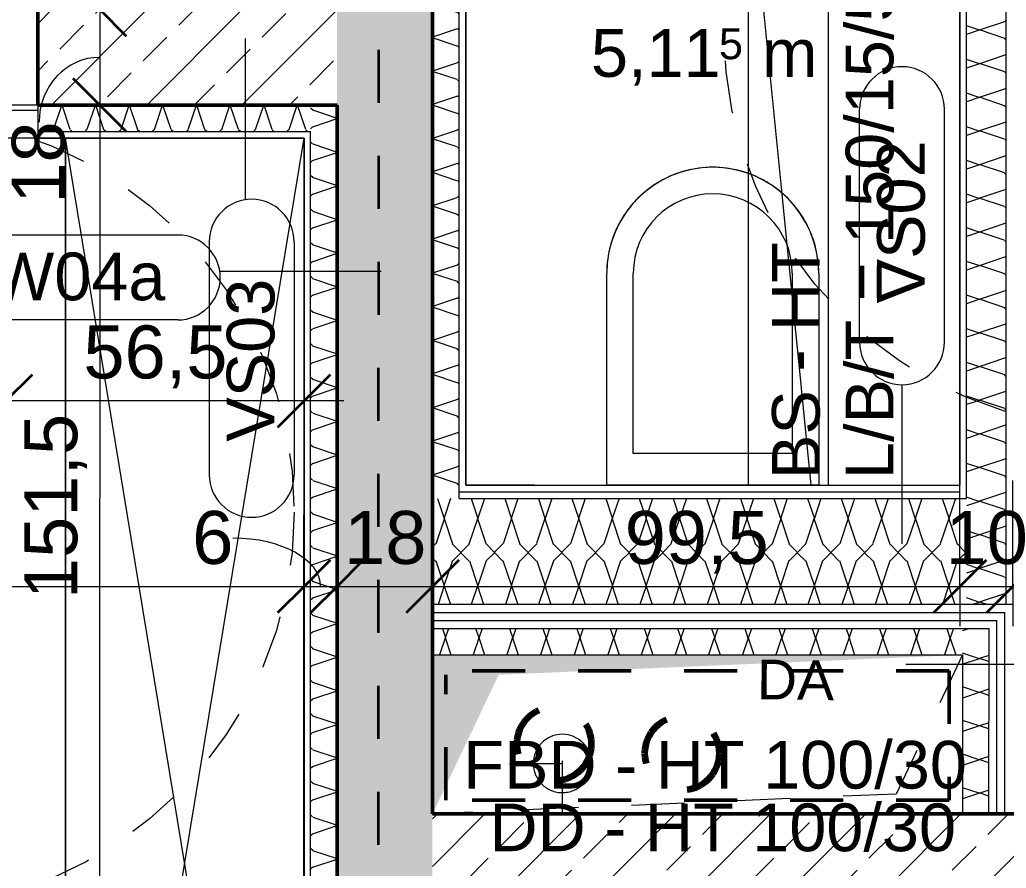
# Model space of a CAD drawing. Header units: metres. Extents: x -67.4 to -27.2, y 43.9 to 89.6.
# Drawn here: x -45.808 to -43.946, y 55.726 to 57.327 of the extents above; entities that cross this region are included whole.
import ezdxf

# ---------------------------------------------------------------- set-up
doc = ezdxf.new("R2010")
doc.units = ezdxf.units.M
for name, pattern in [('Strich Punkt', [0.015875, 0.00635, -0.004763, 0, -0.004763]), ('Strich Punkt Mittel', [0.015875, 0.00635, -0.004763, 0, -0.004763]), ('Verdeckt', [0.003, 0.002, -0.001])]:
    doc.linetypes.add(name, pattern=pattern)
for name, color, linetype, lineweight in [('A-DETL-GENF_', 92, 'Continuous', 13), ('A_2D', 7, 'Continuous', 13), ('A_Bemassung-50_', 4, 'Continuous', 9), ('A_Bemassung_', 4, 'Continuous', 9), ('A_Beschriftung_', 7, 'Continuous', 9), ('A_Bodenschlitz', 7, 'Continuous', 5), ('A_Brandabschnitte', 30, 'Verdeckt', 50), ('A_Decken', 8, 'Continuous', 13), ('A_Durchbruch_Projektion', 8, 'Verdeckt', 5), ('A_Kanal_RW', 150, 'Strich Punkt', 100), ('A_Kanal_SW', 34, 'Strich Punkt', 100), ('A_Moebel', 6, 'Continuous', 13), ('A_Raeume_', 7, 'Continuous', 5), ('A_Raeume_Beschriftung_', 7, 'Continuous', 9), ('A_Raster_', 1, 'Continuous', 9), ('A_Sanitaer', 3, 'Continuous', 13), ('A_Tueren', 31, 'Continuous', 13), ('A_Waende', 7, 'Continuous', 13), ('P-PIPE', 3, 'Continuous', 5), ('P-PIPE-CNTR', 3, 'Continuous', 5), ('Text', 90, 'Continuous', 9)]:
    doc.layers.add(name, color=color, linetype=linetype, lineweight=lineweight)
doc.styles.add('Arial_2', font='arial.ttf', dxfattribs={"height": 0.09})
doc.styles.add('Arial_3', font='arial.ttf', dxfattribs={"height": 0.05849})
doc.styles.add('Arial_5', font='arial.ttf', dxfattribs={"height": 0.1})
doc.styles.add('Arial_6', font='arial.ttf', dxfattribs={"height": 0.075})
doc.dimstyles.new('WGA-Bemaßung', dxfattribs={"dimscale": 0.3048, "dimtxt": 0.102026, "dimasz": 0.328084, "dimexe": 0.246063, "dimexo": 0.0625, "dimgap": 0.04101, "dimtad": 1, "dimdec": 1, "dimlfac": 100, "dimrnd": 0.5, "dimdsep": 46, "dimtxsty": 'Arial_5', "dimblk1": 'OBLIQUE', "dimblk2": 'OBLIQUE', "dimsah": 1, "dimcen": 0.09, "dimdle": 0.246063, "dimazin": 2, "dimtfac": 1, "dimtdec": 4, "dimtix": 1, "dimtmove": 0, "dimatfit": 3, "dimfxl": 0.656168, "dimfxlon": 1, "dimtvp": 1, "dimtolj": 1, "dimtzin": 0, "dimarcsym": 2})
doc.dimstyles.new('WGA-Bemaßung_3', dxfattribs={"dimscale": 0.3048, "dimtxt": 0.102026, "dimasz": 0.328084, "dimexe": 0.246063, "dimexo": 0.0625, "dimgap": 0.04101, "dimtad": 1, "dimdec": 1, "dimlfac": 100, "dimrnd": 0.5, "dimdsep": 46, "dimtxsty": 'Arial_5', "dimblk1": 'OBLIQUE', "dimblk2": 'OBLIQUE', "dimsah": 1, "dimcen": 0.09, "dimdle": 0.246063, "dimazin": 2, "dimtfac": 1, "dimtdec": 4, "dimtix": 1, "dimtmove": 1, "dimatfit": 3, "dimfxl": 0.656168, "dimfxlon": 1, "dimtvp": 1, "dimtolj": 1, "dimtzin": 0, "dimarcsym": 2})
doc.dimstyles.new('WGA-Bemaßung_5', dxfattribs={"dimscale": 0.3048, "dimtxt": 0.102026, "dimasz": 0.328084, "dimexe": 0.246063, "dimexo": 0.0625, "dimgap": 0.04101, "dimtad": 1, "dimdec": 1, "dimlfac": 100, "dimrnd": 0.5, "dimdsep": 46, "dimtxsty": 'Arial_5', "dimblk1": 'OBLIQUE', "dimblk2": 'OBLIQUE', "dimsah": 1, "dimcen": 0.09, "dimdle": 0.246063, "dimazin": 2, "dimtfac": 1, "dimtdec": 4, "dimtix": 1, "dimtmove": 0, "dimatfit": 3, "dimfxl": 0.656168, "dimfxlon": 1, "dimtvp": 1, "dimtolj": 1, "dimtzin": 0, "dimarcsym": 2})
pattern_1 = [(45, (0, 0), (-0.08980256, 0.08980256), []), (45, (0.0898, 0), (-0.08980256, 0.08980256), [0.0635, -0.03175])]

# ---------------------------------------------------------------- blocks, each defined once
blk = doc.blocks.new('UZ_D1 - SL_0900x2000_Wohnungstür-5426849-263_PP_03DG_BT2')
at = {"layer": 'A_Tueren', "lineweight": 5}
for p, q in [((0.45, 0.1), (0.45, 1)), ((-0.51, 0.1), (-0.45, 0.1)), ((-0.45, 0.1), (-0.45, -0.1)), ((0.45, 0.1), (0.45, -0.1)), ((0.51, 0.1), (0.45, 0.1)), ((-0.45, -0.1), (-0.51, -0.1)), ((0.45, -0.1), (0.51, -0.1))]:
    blk.add_line(p, q, dxfattribs=at)
blk.add_arc((0.45, 0.1), 0.9, 90, 180, dxfattribs=at)
blk = doc.blocks.new('Sani_WC-Wandbasierend - 400x600-3804283-263_PP_03DG_BT2')
at = {"layer": 'A_Sanitaer', "lineweight": 5}
for p, q in [((-0.075, -0.5125), (-0.075, -0.1125)), ((-0.075, -0.1125), (0.325, -0.1125)), ((-0.075, -0.5125), (-0.075, -0.1125)), ((0.325, -0.1125), (0.325, -0.5125)), ((0.325, -0.1125), (0.325, -0.5125)), ((-0.025, -0.1725), (0.275, -0.1725)), ((-0.025, -0.5125), (-0.025, -0.1725)), ((0.275, -0.1725), (0.275, -0.5125))]:
    blk.add_line(p, q, dxfattribs=at)
for radius, start, end in [(0.2, 180, 0), (0.2, 180, 195.2197), (0.15, 180, 360), (0.2, 344.7803, 360), (0.2, 195.2197, 200.149), (0.2, 339.851, 344.7803), (0.2, 200.149, 210.5085), (0.2, 332.2044, 339.851), (0.2, 210.5085, 216.2662), (0.2, 323.7338, 329.4915), (0.2, 329.4915, 332.0709), (0.2, 216.2662, 225.9281), (0.2, 314.0719, 323.7338), (0.2, 225.9281, 231.8048), (0.2, 231.8048, 241.6661), (0.2, 298.3339, 308.1952), (0.2, 308.1952, 314.0719), (0.2, 241.6661, 247.1471), (0.2, 292.8529, 298.3339), (0.2, 247.1471, 258.666), (0.2, 281.334, 292.8529), (0.2, 258.666, 262.3967), (0.2, 262.3967, 277.6033), (0.2, 277.6033, 281.334)]:
    blk.add_arc((0.125, -0.5125), radius, start, end, dxfattribs=at)
blk = doc.blocks.new('Symbol_Schatten - Bodendurchbruch_Schatten-V53-263_PP_03DG_BT2')
at = {"layer": 'A-DETL-GENF_'}
blk.add_hatch(color=256, dxfattribs=at).paths.add_polyline_path([(-0.5, -0.15), (-0.375, 0.1125), (0.5, 0.15), (-0.5, 0.15), (-0.5, 0.1125)])
blk = doc.blocks.new('Moeb_Schrank - Schrank_2m-10191743-263_PP_03DG_BT2')
at = {"layer": 'A_Moebel', "color": 8}
for p, q in [((0, 0), (2.7375, 0.45)), ((0, 0.45), (2.7375, 0)), ((2.7375, 0.45), (0, 0.45)), ((0, 0.45), (2.7375, 0.45)), ((2.7375, 0), (2.7375, 0.45)), ((2.7375, 0.45), (2.7375, 0)), ((0.8395, 0), (2.7375, 0)), ((2.7375, 0), (1.2887, 0))]:
    blk.add_line(p, q, dxfattribs=at)
blk = doc.blocks.new('Symbol_Schatten_Verdeckt_unten - Bodendurchbruch_Schatten_Verdeckt_unten-5766260-263_PP_03DG_BT2')
at = {"layer": 'A_Durchbruch_Projektion'}
for p, q in [((-0.375, 0.1125), (0.5, 0.15)), ((-0.5, -0.15), (-0.375, 0.1125))]:
    blk.add_line(p, q, dxfattribs=at)
blk = doc.blocks.new('Allg_BS - HKLS-8407947-263_PP_03DG_BT2')
at = {"layer": 'A_Bodenschlitz'}
for p, q in [((-0.4294, 0.0065), (0.1584, 0.0065)), ((0.12, -0.0566), (0.7506, 0.0065)), ((0.1584, 0.0065), (0.7506, 0.0065)), ((0.7506, 0.0065), (0.7506, -0.1435)), ((-0.4294, -0.1115), (0.12, -0.0566)), ((0.7506, -0.1435), (-0.4294, -0.1435))]:
    blk.add_line(p, q, dxfattribs=at)
blk = doc.blocks.new('DIMBLOCK251-263_PP_03DG_BT2')
at = {"layer": 'A_Bemassung-50_', "transparency": 16777216}
for p, q in [((-46.8837, 56.258), (-46.8837, 56.458)), ((-45.2712, 56.258), (-45.2712, 56.458)), ((-46.8837, 56.258), (-45.2712, 56.258)), ((-46.8837, 56.258), (-46.8837, 56.183)), ((-45.2712, 56.258), (-45.2712, 56.183))]:
    blk.add_line(p, q, dxfattribs=at)
at = {"layer": 'A_Bemassung-50_', "lineweight": 35, "transparency": 16777216}
for p, q in [((-46.8837, 56.258), (-46.8337, 56.308)), ((-45.2712, 56.258), (-45.2212, 56.308)), ((-46.8837, 56.258), (-46.9337, 56.208)), ((-45.2712, 56.258), (-45.3212, 56.208))]:
    blk.add_line(p, q, dxfattribs=at)
at = {"layer": 'A_Bemassung-50_', "color": 0, "transparency": 16777216, "insert": (-46.2509, 56.4003), "char_height": 0.1, "width": 0.416266, "attachment_point": 1, "rotation": 359.9983, "line_spacing_factor": 0.941778, "style": 'Arial_5'}
blk.add_mtext('161,5', dxfattribs=at)
blk = doc.blocks.new('_Oblique')
at = {"color": 0, "linetype": 'ByBlock', "lineweight": -2}
blk.add_line((-0.5, -0.5), (0.5, 0.5), dxfattribs=at)
blk = doc.blocks.new('DIMBLOCK252-263_PP_03DG_BT2')
at = {"layer": 'A_Bemassung-50_', "transparency": 16777216}
for p, q in [((-45.2712, 56.258), (-45.2712, 56.458)), ((-45.2087, 56.258), (-45.2087, 56.458)), ((-45.2712, 56.258), (-45.2087, 56.258)), ((-45.2712, 56.258), (-45.2712, 56.183)), ((-45.2087, 56.258), (-45.2087, 56.183))]:
    blk.add_line(p, q, dxfattribs=at)
at = {"layer": 'A_Bemassung-50_', "lineweight": 35, "transparency": 16777216}
for p, q in [((-45.2712, 56.258), (-45.2212, 56.308)), ((-45.2087, 56.258), (-45.1587, 56.308)), ((-45.2712, 56.258), (-45.3212, 56.208)), ((-45.2087, 56.258), (-45.2587, 56.208))]:
    blk.add_line(p, q, dxfattribs=at)
at = {"layer": 'A_Bemassung-50_', "transparency": 16777216}
blk.add_ellipse((-45.4053, 56.258), major_axis=(-0.1654, 0), ratio=0.550212, start_param=3.141593, end_param=4.712389, dxfattribs=at)
at = {"layer": 'A_Bemassung-50_', "color": 0, "transparency": 16777216, "insert": (-45.4822, 56.4003), "char_height": 0.1, "width": 0.092294, "attachment_point": 1, "rotation": 359.9983, "line_spacing_factor": 0.941778, "style": 'Arial_5'}
blk.add_mtext('6', dxfattribs=at)
blk = doc.blocks.new('DIMBLOCK253-263_PP_03DG_BT2')
at = {"layer": 'A_Bemassung-50_', "transparency": 16777216}
for p, q in [((-45.2087, 56.258), (-45.2087, 56.458)), ((-45.0287, 56.258), (-45.0287, 56.458)), ((-45.2087, 56.258), (-45.0287, 56.258)), ((-45.2087, 56.258), (-45.2087, 56.183)), ((-45.0287, 56.258), (-45.0287, 56.183))]:
    blk.add_line(p, q, dxfattribs=at)
at = {"layer": 'A_Bemassung-50_', "lineweight": 35, "transparency": 16777216}
for p, q in [((-45.2087, 56.258), (-45.1587, 56.308)), ((-45.0287, 56.258), (-44.9787, 56.308)), ((-45.2087, 56.258), (-45.2587, 56.208)), ((-45.0287, 56.258), (-45.0787, 56.208))]:
    blk.add_line(p, q, dxfattribs=at)
at = {"layer": 'A_Bemassung-50_', "color": 0, "transparency": 16777216, "insert": (-45.1956, 56.4003), "char_height": 0.1, "width": 0.184588, "attachment_point": 1, "rotation": 359.9983, "line_spacing_factor": 0.941778, "style": 'Arial_5'}
blk.add_mtext('18', dxfattribs=at)
blk = doc.blocks.new('DIMBLOCK254-263_PP_03DG_BT2')
at = {"layer": 'A_Bemassung-50_', "transparency": 16777216}
for p, q in [((-45.0287, 56.258), (-45.0287, 56.458)), ((-44.0337, 56.2579), (-44.0337, 56.4579)), ((-45.0287, 56.258), (-44.0337, 56.2579)), ((-45.0287, 56.258), (-45.0287, 56.183)), ((-44.0337, 56.2579), (-44.0337, 56.1829))]:
    blk.add_line(p, q, dxfattribs=at)
at = {"layer": 'A_Bemassung-50_', "lineweight": 35, "transparency": 16777216}
for p, q in [((-45.0287, 56.258), (-44.9787, 56.308)), ((-44.0337, 56.2579), (-43.9837, 56.3079)), ((-45.0287, 56.258), (-45.0787, 56.208)), ((-44.0337, 56.2579), (-44.0837, 56.2079))]:
    blk.add_line(p, q, dxfattribs=at)
at = {"layer": 'A_Bemassung-50_', "color": 0, "transparency": 16777216, "insert": (-44.6662, 56.4003), "char_height": 0.1, "width": 0.323972, "attachment_point": 1, "rotation": 359.9983, "line_spacing_factor": 0.941778, "style": 'Arial_5'}
blk.add_mtext('99,5', dxfattribs=at)
blk = doc.blocks.new('DIMBLOCK255-263_PP_03DG_BT2')
at = {"layer": 'A_Bemassung-50_', "transparency": 16777216}
for p, q in [((-44.0337, 56.2579), (-44.0337, 56.4579)), ((-43.9337, 56.2579), (-43.9337, 56.4579)), ((-44.0337, 56.2579), (-43.9337, 56.2579)), ((-44.0337, 56.2579), (-44.0337, 56.1829)), ((-43.9337, 56.2579), (-43.9337, 56.1829))]:
    blk.add_line(p, q, dxfattribs=at)
at = {"layer": 'A_Bemassung-50_', "lineweight": 35, "transparency": 16777216}
for p, q in [((-44.0337, 56.2579), (-43.9837, 56.3079)), ((-43.9337, 56.2579), (-43.8837, 56.3079)), ((-44.0337, 56.2579), (-44.0837, 56.2079)), ((-43.9337, 56.2579), (-43.9837, 56.2079))]:
    blk.add_line(p, q, dxfattribs=at)
at = {"layer": 'A_Bemassung-50_', "color": 0, "transparency": 16777216, "insert": (-44.0607, 56.4002), "char_height": 0.1, "width": 0.184588, "attachment_point": 1, "rotation": 359.9983, "line_spacing_factor": 0.941778, "style": 'Arial_5'}
blk.add_mtext('10', dxfattribs=at)
blk = doc.blocks.new('DIMBLOCK256-263_PP_03DG_BT2')
at = {"layer": 'A_Bemassung-50_', "transparency": 16777216}
for p, q in [((-43.9337, 56.2579), (-43.9337, 56.4579)), ((-41.4931, 56.2578), (-41.4931, 56.4578)), ((-43.9337, 56.2579), (-41.4931, 56.2578)), ((-43.9337, 56.2579), (-43.9337, 56.1829)), ((-41.4931, 56.2578), (-41.4931, 56.1828))]:
    blk.add_line(p, q, dxfattribs=at)
at = {"layer": 'A_Bemassung-50_', "lineweight": 35, "transparency": 16777216}
for p, q in [((-43.9337, 56.2579), (-43.8837, 56.3079)), ((-41.4931, 56.2578), (-41.4431, 56.3078)), ((-43.9337, 56.2579), (-43.9837, 56.2079)), ((-41.4931, 56.2578), (-41.5431, 56.2079))]:
    blk.add_line(p, q, dxfattribs=at)
at = {"layer": 'A_Bemassung-50_', "color": 0, "transparency": 16777216, "insert": (-42.8288, 56.4002), "char_height": 0.1, "width": 0.276883, "attachment_point": 1, "rotation": 359.9983, "line_spacing_factor": 0.941778, "style": 'Arial_5'}
blk.add_mtext('244', dxfattribs=at)
blk = doc.blocks.new('BS_Wand_Lollipop - rechts_oben-2026913-263_PP_03DG_BT2')
at = {"layer": 'A_Beschriftung_'}
for p, q in [((0.0046, 0.0016), (0.0134, 0.0016)), ((-0.003, 0), (0.003, 0)), ((0.0046, -0.0016), (0.0134, -0.0016))]:
    blk.add_line(p, q, dxfattribs=at)
for centre, start, end in [((0.0046, 0), 90, 270), ((0.0134, 0), 270, 90)]:
    blk.add_arc(centre, 0.0016, start, end, dxfattribs=at)
blk = doc.blocks.new('BS_Wand_Lollipop - links_unten-2026911-263_PP_03DG_BT2')
at = {"layer": 'A_Beschriftung_'}
for p, q in [((-0.00467, 0.001367), (-0.01347, 0.001367)), ((-0.003087, 0), (0.003, 0)), ((-0.00467, -0.001833), (-0.01347, -0.001833))]:
    blk.add_line(p, q, dxfattribs=at)
for centre, start, end in [((-0.01347, -0.000233), 90, 270), ((-0.00467, -0.000233), 270, 90)]:
    blk.add_arc(centre, 0.0016, start, end, dxfattribs=at)
blk = doc.blocks.new('DIMBLOCK361-263_PP_03DG_BT2')
at = {"layer": 'A_Bemassung-50_', "lineweight": 35, "transparency": 16777216}
for p, q in [((-45.6567, 58.2637), (-45.7067, 58.3137)), ((-45.6567, 58.2637), (-45.6067, 58.2137)), ((-45.6567, 57.3461), (-45.7067, 57.3961)), ((-45.6567, 57.3461), (-45.6067, 57.2961))]:
    blk.add_line(p, q, dxfattribs=at)
at = {"layer": 'A_Bemassung-50_', "transparency": 16777216}
for p, q in [((-45.6567, 58.2637), (-45.7317, 58.2637)), ((-45.6567, 58.2637), (-45.6567, 57.3461)), ((-45.6567, 58.2637), (-45.4567, 58.2637)), ((-45.6567, 57.3461), (-45.7317, 57.3461)), ((-45.6567, 57.3461), (-45.4567, 57.3461))]:
    blk.add_line(p, q, dxfattribs=at)
at = {"layer": 'A_Bemassung-50_', "color": 0, "transparency": 16777216, "insert": (-45.799, 57.728), "char_height": 0.1, "width": 0.184588, "attachment_point": 1, "rotation": 90, "line_spacing_factor": 0.941778, "style": 'Arial_5'}
blk.add_mtext('92', dxfattribs=at)
blk = doc.blocks.new('DIMBLOCK362-263_PP_03DG_BT2')
at = {"layer": 'A_Bemassung-50_', "lineweight": 35, "transparency": 16777216}
for p, q in [((-45.6567, 57.3461), (-45.7067, 57.3961)), ((-45.6567, 57.3461), (-45.6067, 57.2961)), ((-45.6567, 57.1661), (-45.7067, 57.2161)), ((-45.6567, 57.1661), (-45.6067, 57.1161))]:
    blk.add_line(p, q, dxfattribs=at)
at = {"layer": 'A_Bemassung-50_', "transparency": 16777216}
for p, q in [((-45.6567, 57.3461), (-45.7317, 57.3461)), ((-45.6567, 57.3461), (-45.6567, 57.1661)), ((-45.6567, 57.3461), (-45.4567, 57.3461)), ((-45.6567, 57.1661), (-45.7317, 57.1661)), ((-45.6567, 57.1661), (-45.4567, 57.1661))]:
    blk.add_line(p, q, dxfattribs=at)
blk.add_ellipse((-45.6567, 57.1339), major_axis=(0, 0.1222), ratio=0.937016, start_param=0, end_param=1.570796, dxfattribs=at)
at = {"layer": 'A_Bemassung-50_', "color": 0, "transparency": 16777216, "insert": (-45.8226, 56.98), "char_height": 0.1, "width": 0.184588, "attachment_point": 1, "rotation": 90, "line_spacing_factor": 0.941778, "style": 'Arial_5'}
blk.add_mtext('18', dxfattribs=at)
blk = doc.blocks.new('DIMBLOCK363-263_PP_03DG_BT2')
at = {"layer": 'A_Bemassung-50_', "lineweight": 35, "transparency": 16777216}
for p, q in [((-45.6567, 57.1661), (-45.7067, 57.2161)), ((-45.6567, 57.1661), (-45.6067, 57.1161)), ((-45.6568, 55.6487), (-45.7068, 55.6987)), ((-45.6568, 55.6487), (-45.6068, 55.5987))]:
    blk.add_line(p, q, dxfattribs=at)
at = {"layer": 'A_Bemassung-50_', "transparency": 16777216}
for p, q in [((-45.6567, 57.1661), (-45.7317, 57.1661)), ((-45.6567, 57.1661), (-45.6568, 55.6487)), ((-45.6567, 57.1661), (-45.4567, 57.1661)), ((-45.6568, 55.6487), (-45.7318, 55.6487)), ((-45.6568, 55.6487), (-45.4568, 55.6487))]:
    blk.add_line(p, q, dxfattribs=at)
at = {"layer": 'A_Bemassung-50_', "color": 0, "transparency": 16777216, "insert": (-45.7991, 56.234), "char_height": 0.1, "width": 0.416266, "attachment_point": 1, "rotation": 90, "line_spacing_factor": 0.941778, "style": 'Arial_5'}
blk.add_mtext('151,5', dxfattribs=at)
blk = doc.blocks.new('DIMBLOCK442-263_PP_03DG_BT2')
at = {"layer": 'A_Bemassung-50_', "transparency": 16777216}
for p, q in [((-45.8337, 56.608), (-45.8337, 56.808)), ((-45.2712, 56.608), (-45.2712, 56.683)), ((-45.1962, 56.608), (-45.9087, 56.608)), ((-45.8337, 56.608), (-45.8337, 56.533)), ((-45.2712, 56.608), (-45.2712, 56.408))]:
    blk.add_line(p, q, dxfattribs=at)
at = {"layer": 'A_Bemassung-50_', "lineweight": 35, "transparency": 16777216}
for p, q in [((-45.8337, 56.608), (-45.7837, 56.658)), ((-45.2712, 56.608), (-45.2212, 56.658)), ((-45.8337, 56.608), (-45.8837, 56.558)), ((-45.2712, 56.608), (-45.3212, 56.558))]:
    blk.add_line(p, q, dxfattribs=at)
at = {"layer": 'A_Bemassung-50_', "color": 0, "transparency": 16777216, "insert": (-45.6875, 56.7503), "char_height": 0.1, "width": 0.323972, "attachment_point": 1, "rotation": 359.9983, "line_spacing_factor": 0.941778, "style": 'Arial_5'}
blk.add_mtext('56,5', dxfattribs=at)

msp = doc.modelspace()

# ---------------------------------------------------------------- hatches: boundary and pattern name
at = {"layer": 'A_Waende', "lineweight": 5}
h = msp.add_hatch(dxfattribs=at)
h.set_pattern_fill('FP_2', color=250, style=0, pattern_type=2)
h.set_pattern_definition(pattern_1)
h.paths.add_polyline_path([(-45.0288, 55.6487), (-45.0287, 58.2637), (-45.2087, 58.2637), (-45.2087, 55.6487), (-45.0976, 55.6487)])
h.paths.add_polyline_path([(-45.0287, 59.2837), (-45.0285, 65.1463), (-45.2085, 65.1463), (-45.2085, 59.2837), (-45.0287, 59.2837)])
h.paths.add_polyline_path([(-45.0284, 66.1663), (-45.0284, 66.1663), (-45.0283, 72.0239), (-45.2083, 72.0239), (-45.2083, 66.1663), (-45.0285, 66.1663)])
h.paths.add_polyline_path([(-45.0283, 71.3533), (-45.0283, 71.3533), (-45.0283, 71.6779)])
h.paths.add_polyline_path([(-45.0283, 73.0439), (-45.0282, 73.0439), (-45.0282, 76.4765), (-45.2081, 76.4765), (-45.2082, 73.0439)])
h = msp.add_hatch(dxfattribs=at)
h.set_pattern_fill('FP_130', color=250, angle=247.64, style=0, pattern_type=2)
h.set_pattern_definition([(135, (-44.96617, 57.26165), (-0.254, 0.127003), [0.02245, -0.15715]), (135, (-45.07769, 57.3086), (-0.254, 0.127003), [0.02245, -0.15715]), (135, (-44.9663, 57.324415), (-0.254, 0.1270034), [0.02245, -0.15715]), (135, (-45.07744, 57.3723), (-0.254, 0.1270034), [0.02245, -0.15715]), (161.565, (-44.98255, 57.277033), (-0.5079977, 0.1270007), [0.0502, -0.35141]), (161.565, (-45.02993, 57.29328), (-0.5079977, 0.1270007), [0.0502, -0.35141]), (161.565, (-44.9823, 57.340727), (-0.5079977, 0.1270007), [0.0502, -0.35141]), (161.565, (-45.030062, 57.35605), (-0.5079977, 0.1270007), [0.0502, -0.35141]), (225, (-45.07763, 57.27722), (0.254, 0.127003), [0.02245, -0.15715]), (225, (-44.9663, 57.324415), (0.254, 0.1270034), [0.02245, -0.15715]), (225, (-45.07738, 57.34091), (0.254, 0.1270034), [0.02245, -0.15715]), (225, (-44.96605, 57.38811), (0.254, 0.1270034), [0.02245, -0.15715]), (198.435, (-45.02993, 57.29328), (0.5079977, 0.1270007), [0.0502, -0.35141]), (198.435, (-44.982234, 57.309343), (0.5079977, 0.1270007), [0.0502, -0.35141]), (198.435, (-45.030062, 57.35605), (0.5079977, 0.1270007), [0.0502, -0.35141]), (198.435, (-44.982365, 57.37211), (0.5079977, 0.1270007), [0.0502, -0.35141])])
h.paths.add_polyline_path([(-44.9787, 56.4237), (-44.9787, 58.0862), (-45.0287, 58.0862), (-45.0287, 56.4237), (-44.9847, 56.4237)])
h = msp.add_hatch(dxfattribs=at)
h.set_pattern_fill('FP_55', color=250, angle=247.64, style=0, pattern_type=2)
h.set_pattern_definition([(134.998, (-43.93365, 57.14833), (-0.253995, 0.127012), [0.02245, -0.15715]), (134.998, (-44.04479, 57.19621), (-0.253995, 0.127012), [0.02245, -0.15715]), (134.998, (-43.9334, 57.21202), (-0.253995, 0.127012), [0.02245, -0.15715]), (134.998, (-44.04454, 57.2599), (-0.2539954, 0.127012), [0.02245, -0.15715]), (161.563, (-43.949644, 57.16464), (-0.5079932, 0.1270184), [0.0502, -0.35141]), (161.563, (-43.997407, 57.17996), (-0.5079932, 0.1270184), [0.0502, -0.35141]), (161.563, (-43.949395, 57.228334), (-0.5079932, 0.1270184), [0.0502, -0.35141]), (161.563, (-43.997157, 57.243656), (-0.5079932, 0.1270184), [0.0502, -0.35141]), (224.998, (-44.04472, 57.16482), (0.254004, 0.126995), [0.02245, -0.15715]), (224.998, (-43.9334, 57.21202), (0.254004, 0.1269946), [0.02245, -0.15715]), (224.998, (-44.04485, 57.22759), (0.254004, 0.1269946), [0.02245, -0.15715]), (224.998, (-43.93315, 57.27572), (0.254004, 0.1269946), [0.02245, -0.15715]), (198.433, (-43.997407, 57.17996), (0.5080021, 0.126983), [0.0502, -0.35141]), (198.433, (-43.94971, 57.196024), (0.5080021, 0.126983), [0.0502, -0.35141]), (198.433, (-43.997157, 57.243656), (0.5080021, 0.126983), [0.0502, -0.35141]), (198.433, (-43.94946, 57.25972), (0.5080021, 0.126983), [0.0502, -0.35141])])
h.paths.add_polyline_path([(-43.9462, 56.2236), (-43.9462, 58.0861), (-44.0212, 58.0861), (-44.0212, 56.2236), (-44.0004, 56.2236)])
h = msp.add_hatch(dxfattribs=at)
h.set_pattern_fill('FP_2', color=250, style=0, pattern_type=2)
h.set_pattern_definition(pattern_1)
h.paths.add_polyline_path([(-45.2087, 57.1661), (-45.2087, 57.1661), (-45.2087, 57.3461), (-45.7737, 57.3461), (-45.7737, 57.1661), (-45.2539, 57.1661)])
h.paths.add_polyline_path([(-46.7937, 57.1661), (-46.7937, 57.1661), (-46.7937, 57.3461), (-46.8837, 57.3461), (-46.8837, 57.1661), (-46.8837, 57.1661), (-46.8129, 57.1661)])
h.paths.add_polyline_path([(-46.8837, 57.1661), (-46.8837, 57.1662), (-46.8698, 57.3088)])
h = msp.add_hatch(dxfattribs=at)
h.set_pattern_fill('FP_131', color=250, angle=-112.36, style=0, pattern_type=2)
h.set_pattern_definition([(45, (-46.07785, 57.10368), (0.127003, 0.254), [0.02245, -0.15715]), (45, (-46.02997, 57.21482), (0.127003, 0.254), [0.02245, -0.15715]), (45, (-46.01416, 57.10343), (0.127003, 0.254), [0.02245, -0.15715]), (45, (-45.96628, 57.21457), (0.1270034, 0.254), [0.02245, -0.15715]), (71.565, (-46.06154, 57.119676), (0.1270007, 0.5079977), [0.0502, -0.35141]), (71.565, (-46.045292, 57.16706), (0.1270007, 0.5079977), [0.0502, -0.35141]), (71.565, (-45.997845, 57.119427), (0.1270007, 0.5079977), [0.0502, -0.35141]), (71.565, (-45.982523, 57.16719), (0.1270007, 0.5079977), [0.0502, -0.35141]), (135, (-46.061355, 57.214755), (0.127003, -0.254), [0.02245, -0.15715]), (135, (-46.01416, 57.10343), (0.127003, -0.254), [0.02245, -0.15715]), (135, (-45.99766, 57.214505), (0.127003, -0.254), [0.02245, -0.15715]), (135, (-45.95046, 57.10318), (0.1270034, -0.254), [0.02245, -0.15715]), (108.435, (-46.045292, 57.16706), (0.1270007, -0.5079977), [0.0502, -0.35141]), (108.435, (-46.030154, 57.11974), (0.1270007, -0.5079977), [0.0502, -0.35141]), (108.435, (-45.982523, 57.16719), (0.1270007, -0.5079977), [0.0502, -0.35141]), (108.435, (-45.96646, 57.11949), (0.1270007, -0.5079977), [0.0502, -0.35141])])
h.paths.add_polyline_path([(-45.2587, 57.1161), (-45.2587, 57.1661), (-45.7737, 57.1661), (-45.7737, 57.1161), (-45.2712, 57.1161)])
h.paths.add_polyline_path([(-46.8837, 57.1161), (-46.7937, 57.1161), (-46.7937, 57.1661), (-46.8837, 57.1661), (-46.8837, 57.1161)])
h = msp.add_hatch(dxfattribs=at)
h.set_pattern_fill('FP_83', color=250, angle=-112.36, style=0, pattern_type=2)
h.set_pattern_definition([(315, (-45.27085, 56.41056), (0.254, -0.127003), [0.02245, -0.15715]), (315, (-45.15971, 56.36268), (0.254, -0.127003), [0.02245, -0.15715]), (315, (-45.2711, 56.34687), (0.254, -0.127003), [0.02245, -0.15715]), (315, (-45.15996, 56.29899), (0.254, -0.127003), [0.02245, -0.15715]), (341.565, (-45.25578, 56.39463), (0.5079977, -0.1270007), [0.0502, -0.35141]), (341.565, (-45.207094, 56.37893), (0.5079977, -0.1270007), [0.0502, -0.35141]), (341.565, (-45.255106, 56.330556), (0.5079977, -0.1270007), [0.0502, -0.35141]), (341.565, (-45.207343, 56.315234), (0.5079977, -0.1270007), [0.0502, -0.35141]), (45, (-45.15978, 56.39407), (-0.254, -0.127003), [0.02245, -0.15715]), (45, (-45.2711, 56.34687), (-0.254, -0.127003), [0.02245, -0.15715]), (45, (-45.15965, 56.3313), (-0.254, -0.127003), [0.02245, -0.15715]), (45, (-45.27135, 56.283175), (-0.254, -0.127003), [0.02245, -0.15715]), (18.435, (-45.207094, 56.37893), (-0.5079977, -0.1270007), [0.0502, -0.35141]), (18.435, (-45.25479, 56.362866), (-0.5079977, -0.1270007), [0.0502, -0.35141]), (18.435, (-45.207343, 56.315234), (-0.5079977, -0.1270007), [0.0502, -0.35141]), (18.435, (-45.25504, 56.29917), (-0.5079977, -0.1270007), [0.0502, -0.35141])])
h.paths.add_polyline_path([(-45.2587, 55.6548), (-45.2088, 55.6548), (-45.2087, 57.1661), (-45.2587, 57.1661), (-45.2587, 55.699)])
h = msp.add_hatch(dxfattribs=at)
h.set_pattern_fill('FP_56', color=250, angle=-112.36, style=0, pattern_type=2)
h.set_pattern_definition([(224.998, (-44.530635, 56.44884), (-0.127012, -0.253995), [0.02245, -0.15715]), (224.998, (-44.57852, 56.3377), (-0.127012, -0.253995), [0.02245, -0.15715]), (224.998, (-44.59471, 56.44817), (-0.127012, -0.253995), [0.02245, -0.15715]), (224.998, (-44.64221, 56.33795), (-0.127012, -0.253995), [0.02245, -0.15715]), (251.563, (-44.546947, 56.432846), (-0.1270184, -0.5079932), [0.0502, -0.35141]), (251.563, (-44.563194, 56.385464), (-0.1270184, -0.5079932), [0.0502, -0.35141]), (251.563, (-44.61064, 56.433096), (-0.1270184, -0.5079932), [0.0502, -0.35141]), (251.563, (-44.625963, 56.385333), (-0.1270184, -0.5079932), [0.0502, -0.35141]), (314.998, (-44.54713, 56.33777), (-0.126995, 0.254004), [0.02245, -0.15715]), (314.998, (-44.59471, 56.44817), (-0.126995, 0.254004), [0.02245, -0.15715]), (314.998, (-44.610825, 56.33802), (-0.126995, 0.254004), [0.02245, -0.15715]), (314.998, (-44.6584, 56.44842), (-0.126995, 0.254004), [0.02245, -0.15715]), (288.433, (-44.563194, 56.385464), (-0.126983, 0.508002), [0.0502, -0.35141]), (288.433, (-44.57833, 56.43278), (-0.126983, 0.508002), [0.0502, -0.35141]), (288.433, (-44.625963, 56.385333), (-0.126983, 0.508002), [0.0502, -0.35141]), (288.433, (-44.642026, 56.43303), (-0.126983, 0.508002), [0.0502, -0.35141])])
h.paths.add_polyline_path([(-44.0212, 56.2236), (-44.0212, 56.4237), (-45.0287, 56.4237), (-45.0287, 56.2237), (-44.028, 56.2236)])
h.paths.add_polyline_path([(-44.0287, 56.2237), (-44.0287, 56.2237), (-44.0287, 56.3036)])
h = msp.add_hatch(dxfattribs=at)
h.set_pattern_fill('FP_58', color=250, angle=-112.36, style=0, pattern_type=2)
h.set_pattern_definition([(224.998, (-44.5293, 56.22339), (-0.127012, -0.253995), [0.02245, -0.15715]), (224.998, (-44.57588, 56.11279), (-0.127012, -0.253995), [0.02245, -0.15715]), (224.998, (-44.59207, 56.223255), (-0.127012, -0.253995), [0.02245, -0.15715]), (224.998, (-44.639955, 56.11211), (-0.127012, -0.253995), [0.02245, -0.15715]), (251.563, (-44.54431, 56.207933), (-0.1270184, -0.5079932), [0.0502, -0.35141]), (251.563, (-44.56056, 56.16055), (-0.1270184, -0.5079932), [0.0502, -0.35141]), (251.563, (-44.608005, 56.208182), (-0.1270184, -0.5079932), [0.0502, -0.35141]), (251.563, (-44.624252, 56.1608), (-0.1270184, -0.5079932), [0.0502, -0.35141]), (314.998, (-44.5445, 56.11285), (-0.126995, 0.254004), [0.02245, -0.15715]), (314.998, (-44.59207, 56.223255), (-0.126995, 0.254004), [0.02245, -0.15715]), (314.998, (-44.60819, 56.1131), (-0.126995, 0.254004), [0.02245, -0.15715]), (314.998, (-44.65577, 56.2235), (-0.126995, 0.254004), [0.02245, -0.15715]), (288.433, (-44.56056, 56.16055), (-0.126983, 0.508002), [0.0502, -0.35141]), (288.433, (-44.57662, 56.208248), (-0.126983, 0.508002), [0.0502, -0.35141]), (288.433, (-44.624252, 56.1608), (-0.126983, 0.508002), [0.0502, -0.35141]), (288.433, (-44.63939, 56.208117), (-0.126983, 0.508002), [0.0502, -0.35141])])
h.paths.add_polyline_path([(-44.0287, 56.1287), (-44.0288, 56.1787), (-45.0287, 56.1787), (-45.0287, 56.1287), (-44.0288, 56.1287)])
h = msp.add_hatch(dxfattribs=at)
h.set_pattern_fill('FP_57', color=250, angle=247.64, style=0, pattern_type=2)
h.set_pattern_definition([(135, (-43.93363, 56.02593), (-0.253995, 0.127012), [0.02245, -0.15715]), (135, (-44.044775, 56.07381), (-0.253995, 0.127012), [0.02245, -0.15715]), (134.998, (-43.93338, 56.089625), (-0.253995, 0.127012), [0.02245, -0.15715]), (134.998, (-44.044525, 56.13751), (-0.253995, 0.127012), [0.02245, -0.15715]), (161.563, (-43.94963, 56.042244), (-0.507993, 0.1270184), [0.0502, -0.35141]), (161.563, (-43.997393, 56.057566), (-0.507993, 0.1270184), [0.0502, -0.35141]), (161.563, (-43.94938, 56.105938), (-0.507993, 0.1270184), [0.0502, -0.35141]), (161.563, (-43.997143, 56.12126), (-0.507993, 0.1270184), [0.0502, -0.35141]), (225, (-44.04471, 56.04243), (0.254004, 0.126995), [0.02245, -0.15715]), (224.998, (-43.93338, 56.089625), (0.254004, 0.126995), [0.02245, -0.15715]), (224.998, (-44.04484, 56.1052), (0.254004, 0.126995), [0.02245, -0.15715]), (224.998, (-43.93406, 56.1537), (0.254004, 0.126995), [0.02245, -0.15715]), (198.433, (-43.997393, 56.057566), (0.508002, 0.126983), [0.0502, -0.35141]), (198.433, (-43.949696, 56.07363), (0.508002, 0.126983), [0.0502, -0.35141]), (198.433, (-43.997143, 56.12126), (0.508002, 0.126983), [0.0502, -0.35141]), (198.433, (-43.949447, 56.137322), (0.508002, 0.126983), [0.0502, -0.35141])])
h.paths.add_polyline_path([(-44.0287, 56.1287), (-44.0287, 56.1287), (-44.0287, 56.1286)])
h.paths.add_polyline_path([(-43.9788, 55.8286), (-43.9788, 55.8292), (-43.9788, 56.1786), (-44.0287, 56.1786), (-44.0287, 55.8286), (-44.0004, 55.8286)])
h = msp.add_hatch(dxfattribs=at)
h.set_pattern_fill('FP_2', color=250, style=0, pattern_type=2)
h.set_pattern_definition(pattern_1)
h.paths.add_polyline_path([(-40.2188, 55.6485), (-40.2188, 55.8285), (-45.0288, 55.8287), (-45.0287, 55.6487), (-40.235, 55.6485)])
h.paths.add_polyline_path([(-44.4182, 55.8286), (-44.4182, 55.8286), (-44.2822, 55.8286)])

# ---------------------------------------------------------------- linework, layer by layer
at = {"layer": 'A_2D', "linetype": 'Verdeckt', "lineweight": 5}
for centre in [(-43.7285, 57.3053), (-46.0397, 56.3979)]:
    msp.add_circle(centre, 0.75, dxfattribs=at)
at = {"layer": 'A_Brandabschnitte'}
for p, q in [((-45.0038, 55.8548), (-45.0037, 56.0912)), ((-44.0537, 56.0987), (-45.0037, 56.0987)), ((-44.0537, 56.0987), (-44.0538, 55.8548)), ((-44.0538, 55.8548), (-45.0038, 55.8548))]:
    msp.add_line(p, q, dxfattribs=at)
at = {"layer": 'A_Decken'}
for p, q in [((-46.7937, 57.166), (-45.7737, 57.1663)), ((-45.7737, 57.1661), (-46.7937, 57.1661)), ((-45.2713, 55.6487), (-45.2712, 57.1036)), ((-44.8361, 56.4487), (-44.0337, 56.4487))]:
    msp.add_line(p, q, dxfattribs=at)
at = {"layer": 'A_Kanal_RW'}
msp.add_circle((-44.558, 55.9432), 0.07, dxfattribs=at)
at = {"layer": 'A_Kanal_SW'}
msp.add_circle((-44.7992, 55.9607), 0.07, dxfattribs=at)
at = {"layer": 'A_Raeume_', "flags": 128}
for points in [[(-44.0337, 58.0737), (-44.9662, 58.0737), (-44.9662, 56.4487), (-44.0337, 56.4487)], [(-46.8838, 54.6336), (-46.8838, 52.9887), (-45.2713, 52.9887), (-45.2713, 53.2013), (-45.2713, 53.2013), (-45.2713, 53.2029), (-45.2713, 55.5857), (-45.2713, 55.6548), (-45.2712, 55.6548), (-45.2712, 57.1036), (-46.8837, 57.1036), (-46.8838, 55.1186), (-46.8838, 55.0286), (-46.8838, 55.027)]]:
    msp.add_lwpolyline(points, close=True, dxfattribs=at)
at = {"layer": 'A_Raster_', "linetype": 'Strich Punkt Mittel', "lineweight": 35}
msp.add_line((-45.1301, 85.8701), (-45.1313, 46.5268), dxfattribs=at)
at = {"layer": 'A_Waende'}
for p, q in [((-44.9787, 56.4237), (-44.9787, 58.0862)), ((-44.0212, 56.4237), (-44.0212, 58.0862)), ((-43.9462, 56.2236), (-43.9462, 58.0861)), ((-44.9662, 56.4487), (-44.9662, 58.0737)), ((-44.0337, 58.0737), (-44.0337, 56.4487)), ((-45.7737, 57.1161), (-45.7737, 57.1036)), ((-45.7737, 57.1161), (-45.2587, 57.1161)), ((-45.2587, 55.6548), (-45.2587, 57.1161)), ((-45.7737, 57.1036), (-45.2712, 57.1036)), ((-45.2712, 57.1036), (-45.2712, 55.6548)), ((-44.8361, 56.4487), (-44.9662, 56.4487)), ((-44.9787, 56.4237), (-44.0212, 56.4237)), ((-43.9337, 56.2236), (-45.0287, 56.2237)), ((-45.0287, 56.1787), (-43.9787, 56.1786)), ((-43.9788, 55.8286), (-43.9787, 56.1786))]:
    msp.add_line(p, q, dxfattribs=at)
at = {"layer": 'A_Waende', "color": 10, "lineweight": 50}
for p, q in [((-45.0287, 56.4487), (-45.0287, 58.0737)), ((-45.7737, 57.3461), (-45.7737, 57.1661)), ((-45.7737, 57.1661), (-45.2087, 57.1661)), ((-45.2587, 57.1661), (-45.7737, 57.1661)), ((-45.2087, 57.1661), (-45.2088, 55.6487)), ((-45.2087, 55.6548), (-45.2087, 57.1661)), ((-45.0287, 56.5763), (-45.0287, 56.4237)), ((-45.0288, 55.8287), (-45.0287, 56.4237)), ((-37.7088, 55.8285), (-45.0288, 55.8287))]:
    msp.add_line(p, q, dxfattribs=at)
at = {"layer": 'A_Waende', "color": 250, "lineweight": 5}
for p, q in [((-45.0287, 58.0029), (-45.0287, 56.5763)), ((-45.7737, 57.1661), (-45.7737, 57.1161)), ((-45.2087, 57.1661), (-45.2587, 57.1661)), ((-45.0287, 56.1287), (-44.0287, 56.1287)), ((-44.0287, 56.1287), (-44.0288, 55.8286))]:
    msp.add_line(p, q, dxfattribs=at)
at = {"layer": 'A_Waende', "lineweight": 18}
for p, q in [((-44.9787, 56.4362), (-44.0337, 56.4362)), ((-45.0287, 56.2087), (-43.9487, 56.2086)), ((-43.9488, 55.8286), (-43.9487, 56.2086)), ((-45.0287, 56.1937), (-43.9637, 56.1936)), ((-43.9638, 55.8286), (-43.9637, 56.1936))]:
    msp.add_line(p, q, dxfattribs=at)
at = {"layer": 'P-PIPE', "color": 34, "linetype": 'Strich Punkt'}
for start, end in [(112.64, 202.64), (22.64, 112.64), (292.64, 22.64), (202.64, 292.64)]:
    msp.add_arc((-44.7838, 55.9238), 0.055, start, end, dxfattribs=at)
at = {"layer": 'P-PIPE-CNTR', "color": 34, "linetype": 'Strich Punkt'}
for p, q in [((-44.7838, 55.8287), (-44.7838, 56.0238)), ((-44.8838, 55.9238), (-44.6838, 55.9238))]:
    msp.add_line(p, q, dxfattribs=at)

# ---------------------------------------------------------------- block references
at = {"layer": 'A_2D'}
for name, p, rotation in [('Allg_BS - HKLS-8407947-263_PP_03DG_BT2', (-44.4258, 56.8781), 89.99827587845373), ('Symbol_Schatten - Bodendurchbruch_Schatten-V53-263_PP_03DG_BT2', (-44.5288, 55.9787), 359.9982758785824), ('Symbol_Schatten_Verdeckt_unten - Bodendurchbruch_Schatten_Verdeckt_unten-5766260-263_PP_03DG_BT2', (-44.5288, 55.9787), 179.998275878371)]:
    msp.add_blockref(name, p, dxfattribs=dict(at, rotation=rotation))
at = {"layer": 'A_Beschriftung_', "xscale": 49.99999999999998, "yscale": 49.99999999999998, "zscale": 49.99999999999998, "rotation": 89.99999999999991}
for name, p in [('BS_Wand_Lollipop - links_unten-2026911-263_PP_03DG_BT2', (-45.3816, 57.1418)), ('BS_Wand_Lollipop - rechts_oben-2026913-263_PP_03DG_BT2', (-44.1429, 56.4885))]:
    msp.add_blockref(name, p, dxfattribs=at)
at = {"layer": 'A_Beschriftung_', "xscale": 49.99999999999998, "yscale": 49.99999999999998, "zscale": 49.99999999999998}
for name, p in [('BS_Wand_Lollipop - links_unten-2026911-263_PP_03DG_BT2', (-45.2758, 56.8524)), ('BS_Wand_Lollipop - rechts_oben-2026913-263_PP_03DG_BT2', (-43.9858, 56.1111))]:
    msp.add_blockref(name, p, dxfattribs=at)
at = {"layer": 'A_Moebel', "color": 8, "rotation": 89.99827587845473}
msp.add_blockref('Moeb_Schrank - Schrank_2m-10191743-263_PP_03DG_BT2', (-45.2713, 54.3661), dxfattribs=at)
at = {"layer": 'A_Sanitaer', "rotation": 179.998275878371}
msp.add_blockref('Sani_WC-Wandbasierend - 400x600-3804283-263_PP_03DG_BT2', (-44.375, 56.3362), dxfattribs=at)
at = {"layer": 'A_Tueren', "rotation": 179.998275878371}
msp.add_blockref('UZ_D1 - SL_0900x2000_Wohnungstür-5426849-263_PP_03DG_BT2', (-46.2837, 57.2561), dxfattribs=at)

# ---------------------------------------------------------------- texts
at = {"layer": 'A_Beschriftung_', "char_height": 0.09, "attachment_point": 1, "rotation": 90, "style": 'Arial_2'}
for s, insert, width in [('L/B/T = 150/15/5', (-44.2492, 56.4604), 1.110337), ('VS02', (-44.1899, 56.7919), 0.368776), ('BS - HT', (-44.3881, 56.4604), 0.529114), ('VS03', (-45.417, 56.5309), 0.368776)]:
    msp.add_mtext(s, dxfattribs=dict(at, insert=insert, width=width))
at = {"layer": 'A_Beschriftung_', "char_height": 0.09, "attachment_point": 1, "style": 'Arial_2'}
for s, insert, width in [('TW04a', (-45.9379, 56.8878), 0.493038), ('FBD - HT 100/30', (-44.9706, 55.9665), 1.130379), ('DD - HT 100/30', (-44.9213, 55.8483), 1.046202)]:
    msp.add_mtext(s, dxfattribs=dict(at, insert=insert, width=width))
at = {"layer": 'A_Raeume_Beschriftung_', "attachment_point": 1}
for s, insert, char_height, width, style in [('5,11', (-44.7298, 57.3093), 0.09, 0.292616, 'Arial_2'), ('5', (-44.4884, 57.3111), 0.0585, 0.056118, 'Arial_3'), (' m', (-44.4421, 57.3093), 0.09, 0.164346, 'Arial_2')]:
    msp.add_mtext(s, dxfattribs=dict(at, insert=insert, char_height=char_height, width=width, style=style))
at = {"layer": 'Text', "color": 7, "insert": (-44.4161, 56.12), "char_height": 0.075, "width": 0.176371, "attachment_point": 1, "rotation": 359.2812, "style": 'Arial_6'}
msp.add_mtext('DA', dxfattribs=at)

# ---------------------------------------------------------------- dimensions: what is measured, and where the dimension line sits
at = {"layer": 'A_Bemassung_'}
for base, p1, p2, angle, dimstyle, override, picture, middle in [((-45.6567, 57.3461), (-45.4567, 58.2637), (-45.4567, 57.3461), 89.9983, 'WGA-Bemaßung_5', {"dimpost": '<>', "dimfxl": 0.917612}, 'DIMBLOCK361-263_PP_03DG_BT2', (-45.7203, 57.8049)), ((-45.6568, 55.6487), (-45.4567, 57.1661), (-45.4568, 55.6487), 89.9983, 'WGA-Bemaßung_5', {"dimpost": '<>', "dimfxl": 1.517388}, 'DIMBLOCK363-263_PP_03DG_BT2', (-45.7203, 56.4074)), ((-45.8337, 56.608), (-45.2712, 56.408), (-45.8337, 56.808), 359.9983, 'WGA-Bemaßung_5', {"dimpost": '<>', "dimfxl": 0.690222}, 'DIMBLOCK442-263_PP_03DG_BT2', (-45.5525, 56.6715)), ((-45.27122, 56.25796), (-46.88374, 56.45801), (-45.27121, 56.45796), 359.99828, 'WGA-Bemaßung', {"dimpost": '<>', "dimfxl": 1.612526}, 'DIMBLOCK251-263_PP_03DG_BT2', (-46.07748, 56.32154)), ((-45.0287, 56.258), (-45.2087, 56.458), (-45.0287, 56.458), 359.9983, 'WGA-Bemaßung', {"dimpost": '<>', "dimfxl": 0.179974}, 'DIMBLOCK253-263_PP_03DG_BT2', (-45.1187, 56.3215)), ((-44.0337, 56.2579), (-45.0287, 56.458), (-44.0337, 56.4579), 359.9983, 'WGA-Bemaßung', {"dimpost": '<>', "dimfxl": 0.995}, 'DIMBLOCK254-263_PP_03DG_BT2', (-44.5312, 56.3215)), ((-43.9337, 56.2579), (-44.0337, 56.4579), (-43.9337, 56.4579), 359.9983, 'WGA-Bemaßung', {"dimpost": '<>', "dimfxl": 0.1}, 'DIMBLOCK255-263_PP_03DG_BT2', (-43.9837, 56.3215)), ((-41.4931, 56.2578), (-43.9337, 56.4579), (-41.4931, 56.4578), 359.9983, 'WGA-Bemaßung', {"dimpost": '<>', "dimfxl": 2.440609}, 'DIMBLOCK256-263_PP_03DG_BT2', (-42.7134, 56.3206))]:
    dim = msp.add_linear_dim(base=base, p1=p1, p2=p2, angle=angle, dimstyle=dimstyle, override=override, dxfattribs=at)
    dim.commit()
    dim.dimension.update_dxf_attribs({"geometry": picture, "text_midpoint": middle})
dim = msp.add_linear_dim(base=(-45.6567, 57.1661), p1=(-45.4567, 57.3461), p2=(-45.4567, 57.1661), angle=89.9983, dimstyle='WGA-Bemaßung_3', override={"dimpost": '<>', "dimfxl": 0.18}, dxfattribs=at)
dim.commit()
dim.dimension.update_dxf_attribs({"geometry": 'DIMBLOCK362-263_PP_03DG_BT2', "text_midpoint": (-45.7559, 57.0723), "dimtype": 160, "text_rotation": 90})
dim = msp.add_linear_dim(base=(-45.2087163815, 56.257960987), p1=(-45.2712103631, 56.4579628676), p2=(-45.2087103632, 56.4579609869), angle=359.9982758785, dimstyle='WGA-Bemaßung_3', override={"dimpost": '<>', "dimfxl": 0.0625}, dxfattribs=at)
dim.commit()
dim.dimension.update_dxf_attribs({"geometry": 'DIMBLOCK252-263_PP_03DG_BT2', "text_midpoint": (-45.4360860667, 56.3336241293), "dimtype": 160})

doc.saveas('drawing.dxf')
